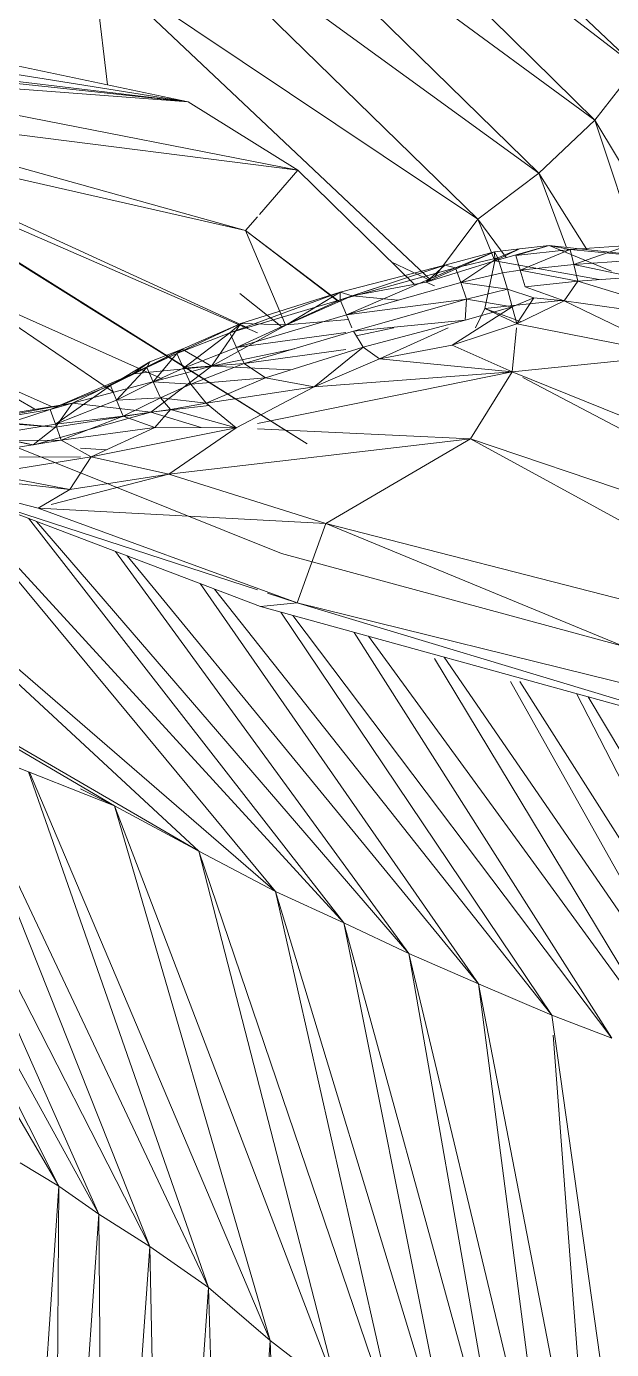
# Model space of a CAD drawing. Header units: millimetres. Extents: x -8591 to 7092, y -1621 to 14390.
# Drawn here: x -4271.7 to -4241.5, y 2687.9 to 2756.1 of the extents above; entities that cross this region are included whole.
import ezdxf

# ---------------------------------------------------------------- set-up
doc = ezdxf.new("R2010")
doc.units = ezdxf.units.MM
doc.layers.add('G-IMPT', color=8, linetype='Continuous', lineweight=9)
doc.layers.add('I-FURN', color=30, linetype='Continuous', lineweight=9)

# ---------------------------------------------------------------- blocks, each defined once
blk = doc.blocks.new('Artificial banana plant 1500mm - Family 4__C1-728657-Begane grond')
at = {"layer": 'G-IMPT'}
for p, q in [((151.122, 117.437), (172.562, 97.128)), ((151.122, 117.437), (172.562, 97.128)), ((172.562, 97.128), (149.822, 114.621)), ((172.562, 97.128), (149.822, 114.621)), ((170.412, 94.384), (149.822, 114.621)), ((170.412, 94.384), (149.822, 114.621)), ((170.412, 94.384), (147.782, 110.976)), ((170.412, 94.384), (147.782, 110.976)), ((167.522, 91.639), (147.782, 110.976)), ((167.522, 91.639), (147.782, 110.976)), ((167.522, 91.639), (145.622, 107.576)), ((167.522, 91.639), (145.622, 107.576)), ((164.382, 89.273), (145.622, 107.576)), ((164.382, 89.273), (145.622, 107.576)), ((145.288, 96.194), (144.522, 102.571)), ((145.288, 96.194), (144.522, 102.571)), ((164.382, 89.273), (144.522, 102.571)), ((164.382, 89.273), (144.522, 102.571)), ((161.974, 86.101), (144.522, 102.571)), ((161.974, 86.101), (144.522, 102.571)), ((114.372, 99.535), (149.442, 95.317)), ((114.372, 99.535), (149.442, 95.317)), ((124.092, 99.364), (149.442, 95.317)), ((124.092, 99.364), (149.442, 95.317)), ((129.692, 99.483), (149.442, 95.317)), ((129.692, 99.483), (149.442, 95.317)), ((123.882, 98.058), (149.442, 95.317)), ((123.882, 98.058), (149.442, 95.317)), ((172.562, 97.128), (170.412, 94.384)), ((172.562, 97.128), (170.412, 94.384)), ((129.232, 96.848), (149.442, 95.317)), ((129.232, 96.848), (149.442, 95.317)), ((129.232, 96.848), (155.102, 91.8)), ((129.232, 96.848), (155.102, 91.8)), ((129.722, 95.001), (155.102, 91.8)), ((129.722, 95.001), (155.102, 91.8)), ((129.722, 95.001), (152.392, 88.683)), ((129.722, 95.001), (152.392, 88.683)), ((149.442, 95.317), (155.102, 91.8)), ((149.442, 95.317), (155.102, 91.8)), ((170.412, 94.384), (167.522, 91.639)), ((170.412, 94.384), (167.522, 91.639)), ((174.719, 87.18), (170.412, 94.384)), ((174.719, 87.18), (170.412, 94.384)), ((172.738, 87.399), (170.412, 94.384)), ((172.738, 87.399), (170.412, 94.384)), ((130.892, 93.579), (152.392, 88.683)), ((130.892, 93.579), (152.392, 88.683)), ((130.892, 93.579), (152.525, 83.671)), ((130.892, 93.579), (152.525, 83.671)), ((131.272, 92.875), (155.582, 77.688)), ((131.469, 92.79), (153.01, 83.404)), ((131.469, 92.79), (153.01, 83.404)), ((155.102, 91.8), (153.12, 89.52)), ((155.102, 91.8), (153.12, 89.52)), ((155.102, 91.8), (161.108, 85.909)), ((155.102, 91.8), (161.108, 85.909)), ((167.522, 91.639), (164.382, 89.273)), ((167.522, 91.639), (164.382, 89.273)), ((170.006, 87.702), (167.522, 91.639)), ((170.006, 87.702), (167.522, 91.639)), ((168.949, 87.818), (167.522, 91.639)), ((168.949, 87.818), (167.522, 91.639)), ((136.672, 89.555), (155.582, 77.688)), ((136.672, 89.555), (155.582, 77.688)), ((153.01, 89.394), (152.392, 88.683)), ((153.01, 89.394), (152.392, 88.683)), ((164.382, 89.273), (162.137, 86.278)), ((164.382, 89.273), (162.137, 86.278)), ((165.843, 87.29), (164.382, 89.273)), ((165.843, 87.29), (164.382, 89.273)), ((165.251, 87.126), (164.382, 89.273)), ((165.251, 87.126), (164.382, 89.273)), ((152.392, 88.683), (157.21, 85.018)), ((152.392, 88.683), (157.21, 85.018)), ((152.392, 88.683), (157.229, 85.026)), ((152.392, 88.683), (157.229, 85.026)), ((152.392, 88.683), (154.465, 83.831)), ((152.392, 88.683), (154.465, 83.831)), ((165.242, 87.592), (161.722, 86.022)), ((165.242, 87.592), (161.722, 86.022)), ((162.682, 86.899), (165.242, 87.592)), ((162.682, 86.899), (165.242, 87.592)), ((163.232, 86.766), (165.242, 87.592)), ((163.232, 86.766), (165.242, 87.592)), ((165.242, 87.592), (166.522, 87.74)), ((165.242, 87.592), (166.522, 87.74)), ((165.412, 87.281), (165.242, 87.592)), ((165.412, 87.281), (165.242, 87.592)), ((165.242, 87.592), (165.262, 87.126)), ((165.242, 87.592), (165.262, 87.126)), ((168.052, 87.918), (165.262, 87.126)), ((168.052, 87.918), (165.262, 87.126)), ((166.522, 87.74), (165.262, 87.126)), ((166.522, 87.74), (165.262, 87.126)), ((165.412, 87.281), (166.522, 87.74)), ((165.412, 87.281), (166.522, 87.74)), ((166.332, 87.406), (168.052, 87.918)), ((166.332, 87.406), (168.052, 87.918)), ((166.332, 87.406), (169.142, 87.707)), ((166.332, 87.406), (169.142, 87.707)), ((166.332, 87.406), (166.562, 86.636)), ((166.332, 87.406), (166.562, 86.636)), ((166.522, 87.74), (168.052, 87.918)), ((166.522, 87.74), (168.052, 87.918)), ((166.562, 86.636), (169.142, 87.707)), ((166.562, 86.636), (169.142, 87.707)), ((168.052, 87.918), (175.912, 87.049)), ((168.052, 87.918), (175.912, 87.049)), ((169.142, 87.707), (168.052, 87.918)), ((169.142, 87.707), (168.052, 87.918)), ((168.052, 87.918), (171.263, 86.597)), ((168.052, 87.918), (171.263, 86.597)), ((169.142, 87.707), (172.132, 87.918)), ((169.142, 87.707), (172.132, 87.918)), ((169.142, 87.707), (175.912, 87.049)), ((169.142, 87.707), (175.912, 87.049)), ((169.142, 87.707), (169.332, 86.933)), ((169.142, 87.707), (169.332, 86.933)), ((169.332, 86.933), (172.132, 87.918)), ((169.332, 86.933), (172.132, 87.918)), ((157.272, 85.512), (162.682, 86.899)), ((157.272, 85.512), (162.682, 86.899)), ((157.282, 85.108), (162.682, 86.899)), ((157.282, 85.108), (162.682, 86.899)), ((157.282, 85.108), (163.232, 86.766)), ((157.282, 85.108), (163.232, 86.766)), ((157.602, 84.334), (163.232, 86.766)), ((157.602, 84.334), (163.232, 86.766)), ((162.682, 86.899), (157.892, 85.317)), ((162.682, 86.899), (157.892, 85.317)), ((159.946, 87.049), (161.964, 86.098)), ((159.946, 87.049), (161.964, 86.098)), ((161.722, 86.022), (165.262, 87.126)), ((161.722, 86.022), (165.262, 87.126)), ((162.682, 86.899), (161.722, 86.022)), ((162.682, 86.899), (161.722, 86.022)), ((163.232, 86.766), (162.682, 86.899)), ((163.232, 86.766), (162.682, 86.899)), ((163.232, 86.766), (165.412, 87.281)), ((163.232, 86.766), (165.412, 87.281)), ((163.232, 86.766), (163.502, 85.999)), ((163.232, 86.766), (163.502, 85.999)), ((163.502, 85.999), (165.412, 87.281)), ((163.502, 85.999), (165.412, 87.281)), ((165.262, 87.126), (164.742, 84.661)), ((165.262, 87.126), (164.742, 84.661)), ((165.262, 87.126), (170.634, 86.157)), ((165.262, 87.126), (170.634, 86.157)), ((165.412, 87.281), (165.652, 86.513)), ((165.412, 87.281), (165.652, 86.513)), ((169.332, 86.933), (166.562, 86.636)), ((166.562, 86.636), (169.332, 86.933)), ((172.272, 87.141), (169.332, 86.933)), ((169.332, 86.933), (172.272, 87.141)), ((172.422, 86.286), (169.332, 86.933)), ((172.422, 86.286), (169.332, 86.933)), ((169.332, 86.933), (169.542, 86.078)), ((169.332, 86.933), (169.542, 86.078)), ((163.502, 85.999), (157.602, 84.334)), ((157.602, 84.334), (163.502, 85.999)), ((157.892, 85.317), (161.722, 86.022)), ((157.892, 85.317), (161.722, 86.022)), ((161.722, 86.022), (162.137, 85.835)), ((161.722, 86.022), (162.137, 85.835)), ((165.652, 86.513), (163.502, 85.999)), ((163.502, 85.999), (165.652, 86.513)), ((165.912, 85.663), (163.502, 85.999)), ((165.912, 85.663), (163.502, 85.999)), ((163.502, 85.999), (163.802, 85.153)), ((163.502, 85.999), (163.802, 85.153)), ((166.562, 86.636), (165.652, 86.513)), ((165.652, 86.513), (166.562, 86.636)), ((165.652, 86.513), (165.912, 85.663)), ((165.652, 86.513), (165.912, 85.663)), ((169.542, 86.078), (166.562, 86.636)), ((169.542, 86.078), (166.562, 86.636)), ((166.562, 86.636), (166.812, 85.784)), ((166.562, 86.636), (166.812, 85.784)), ((169.542, 86.078), (166.812, 85.784)), ((169.542, 86.078), (166.812, 85.784)), ((169.542, 86.078), (168.822, 85.065)), ((169.542, 86.078), (168.822, 85.065)), ((172.422, 86.286), (169.542, 86.078)), ((172.422, 86.286), (169.542, 86.078)), ((169.542, 86.078), (176.382, 83.991)), ((169.542, 86.078), (176.382, 83.991)), ((137.892, 85.604), (148.13, 81.023)), ((137.892, 85.604), (148.13, 81.023)), ((137.892, 85.604), (145.59, 80.348)), ((137.892, 85.604), (145.59, 80.348)), ((151.592, 83.418), (157.272, 85.512)), ((151.592, 83.418), (157.272, 85.512)), ((152.112, 85.433), (154.287, 83.707)), ((152.152, 83.887), (157.272, 85.512)), ((152.152, 83.887), (157.272, 85.512)), ((157.272, 85.512), (154.512, 83.831)), ((157.272, 85.512), (154.512, 83.831)), ((154.512, 83.831), (157.892, 85.317)), ((154.512, 83.831), (157.892, 85.317)), ((157.282, 85.108), (157.272, 85.512)), ((157.282, 85.108), (157.272, 85.512)), ((157.272, 85.512), (157.892, 85.317)), ((157.272, 85.512), (157.892, 85.317)), ((157.892, 85.317), (160.277, 85.089)), ((157.892, 85.317), (160.277, 85.089)), ((165.912, 85.663), (163.802, 85.153)), ((165.912, 85.663), (163.802, 85.153)), ((165.912, 85.663), (167.272, 85.213)), ((165.912, 85.663), (167.272, 85.213)), ((165.912, 85.663), (166.152, 84.751)), ((165.912, 85.663), (166.152, 84.751)), ((166.812, 85.784), (168.822, 85.065)), ((166.812, 85.784), (168.822, 85.065)), ((143.884, 84.996), (149.614, 81.417)), ((151.592, 83.418), (157.282, 85.108)), ((151.592, 83.418), (157.282, 85.108)), ((151.942, 82.659), (157.282, 85.108)), ((151.942, 82.659), (157.282, 85.108)), ((157.282, 85.108), (157.602, 84.334)), ((157.282, 85.108), (157.602, 84.334)), ((163.802, 85.153), (157.602, 84.334)), ((163.802, 85.153), (157.602, 84.334)), ((163.802, 85.153), (157.962, 83.49)), ((163.802, 85.153), (157.962, 83.49)), ((166.152, 84.751), (163.052, 82.769)), ((166.152, 84.751), (163.052, 82.769)), ((163.802, 85.153), (163.722, 84.064)), ((163.802, 85.153), (163.722, 84.064)), ((166.152, 84.751), (163.722, 84.064)), ((166.152, 84.751), (163.722, 84.064)), ((163.802, 85.153), (166.152, 84.751)), ((163.802, 85.153), (166.152, 84.751)), ((164.254, 83.671), (164.742, 84.661)), ((164.254, 83.671), (164.742, 84.661)), ((168.822, 85.096), (164.742, 84.661)), ((168.822, 85.096), (164.742, 84.661)), ((164.742, 84.661), (166.626, 83.984)), ((164.742, 84.661), (166.626, 83.984)), ((164.742, 84.661), (166.392, 83.89)), ((164.742, 84.661), (166.392, 83.89)), ((167.272, 85.213), (166.152, 84.751)), ((167.272, 85.213), (166.152, 84.751)), ((166.152, 84.751), (166.392, 83.868)), ((166.152, 84.751), (166.392, 83.868)), ((167.272, 85.213), (166.392, 83.868)), ((167.272, 85.213), (166.392, 83.868)), ((168.822, 85.065), (166.392, 83.868)), ((168.822, 85.065), (166.392, 83.868)), ((168.822, 85.065), (167.272, 85.213)), ((168.822, 85.065), (167.272, 85.213)), ((176.382, 83.991), (168.822, 85.065)), ((176.382, 83.991), (168.822, 85.065)), ((168.822, 85.065), (174.642, 82.253)), ((168.822, 85.065), (174.642, 82.253)), ((157.602, 84.334), (151.942, 82.659)), ((151.942, 82.659), (157.602, 84.334)), ((154.512, 83.831), (157.706, 84.091)), ((154.512, 83.831), (157.706, 84.091)), ((157.602, 84.334), (157.885, 83.671)), ((157.602, 84.334), (157.885, 83.671)), ((157.962, 83.49), (163.722, 84.064)), ((157.962, 83.49), (163.722, 84.064)), ((163.722, 84.064), (158.472, 82.668)), ((163.722, 84.064), (158.472, 82.668)), ((148.862, 82.348), (152.152, 83.887)), ((148.862, 82.348), (152.152, 83.887)), ((148.862, 82.348), (151.592, 83.418)), ((148.862, 82.348), (151.592, 83.418)), ((149.132, 82.563), (152.152, 83.887)), ((149.132, 82.563), (152.152, 83.887)), ((149.202, 81.594), (151.592, 83.418)), ((149.202, 81.594), (151.592, 83.418)), ((152.152, 83.887), (150.642, 81.69)), ((152.152, 83.887), (150.642, 81.69)), ((150.642, 81.69), (154.512, 83.831)), ((150.642, 81.69), (154.512, 83.831)), ((151.592, 83.418), (152.152, 83.887)), ((151.592, 83.418), (152.152, 83.887)), ((151.592, 83.418), (151.942, 82.659)), ((151.592, 83.418), (151.942, 82.659)), ((157.574, 83.436), (151.942, 82.659)), ((157.574, 83.436), (151.942, 82.659)), ((152.152, 83.887), (154.512, 83.831)), ((152.152, 83.887), (154.512, 83.831)), ((157.962, 83.49), (152.322, 81.823)), ((157.962, 83.49), (152.322, 81.823)), ((157.962, 83.49), (158.472, 82.668)), ((157.962, 83.49), (158.472, 82.668)), ((158.103, 83.262), (160.043, 83.671)), ((158.103, 83.262), (160.043, 83.671)), ((162.852, 83.671), (159.302, 82.067)), ((162.852, 83.671), (159.302, 82.067)), ((166.392, 83.868), (163.052, 82.769)), ((166.392, 83.868), (163.052, 82.769)), ((166.373, 83.671), (166.152, 81.4)), ((166.373, 83.671), (166.152, 81.4)), ((174.642, 82.253), (166.392, 83.868)), ((174.642, 82.253), (166.392, 83.868)), ((146.582, 81.3), (149.132, 82.563)), ((146.582, 81.3), (149.132, 82.563)), ((147.312, 81.631), (149.132, 82.563)), ((147.312, 81.631), (149.132, 82.563)), ((147.462, 81.908), (149.132, 82.563)), ((147.462, 81.908), (149.132, 82.563)), ((148.862, 82.348), (149.132, 82.563)), ((148.862, 82.348), (149.132, 82.563)), ((149.132, 82.563), (150.642, 81.69)), ((149.132, 82.563), (150.642, 81.69)), ((151.942, 82.659), (149.202, 81.594)), ((149.202, 81.594), (151.942, 82.659)), ((150.642, 81.69), (154.923, 82.592)), ((150.642, 81.69), (154.923, 82.592)), ((151.942, 82.659), (152.322, 81.823)), ((151.942, 82.659), (152.322, 81.823)), ((158.472, 82.668), (153.422, 81.093)), ((158.472, 82.668), (153.422, 81.093)), ((158.472, 82.668), (155.942, 80.63)), ((158.472, 82.668), (155.942, 80.63)), ((158.472, 82.668), (159.302, 82.067)), ((158.472, 82.668), (159.302, 82.067)), ((163.052, 82.769), (159.302, 82.067)), ((163.052, 82.769), (159.302, 82.067)), ((163.052, 82.769), (166.152, 81.4)), ((163.052, 82.769), (166.152, 81.4)), ((145.442, 80.691), (147.462, 81.908)), ((145.442, 80.691), (147.462, 81.908)), ((146.582, 81.3), (147.462, 81.908)), ((146.582, 81.3), (147.462, 81.908)), ((147.312, 81.631), (148.862, 82.348)), ((147.312, 81.631), (148.862, 82.348)), ((147.312, 81.631), (147.462, 81.908)), ((147.312, 81.631), (147.462, 81.908)), ((147.642, 80.88), (148.862, 82.348)), ((147.642, 80.88), (148.862, 82.348)), ((148.862, 82.348), (149.202, 81.594)), ((148.862, 82.348), (149.202, 81.594)), ((152.322, 81.823), (157.574, 82.545)), ((152.322, 81.823), (157.574, 82.545)), ((159.302, 82.067), (155.942, 80.63)), ((159.302, 82.067), (155.942, 80.63)), ((159.302, 82.067), (166.152, 81.4)), ((159.302, 82.067), (166.152, 81.4)), ((174.642, 82.253), (166.152, 81.4)), ((174.642, 82.253), (166.152, 81.4)), ((137.832, 81.634), (142.387, 79.608)), ((137.832, 81.634), (142.387, 79.608)), ((137.832, 81.634), (141.536, 79.467)), ((137.832, 81.634), (141.536, 79.467)), ((142.322, 79.455), (146.582, 81.3)), ((142.322, 79.455), (146.582, 81.3)), ((143.482, 79.789), (150.642, 81.69)), ((143.482, 79.789), (150.642, 81.69)), ((143.482, 79.789), (146.582, 81.3)), ((143.482, 79.789), (146.582, 81.3)), ((145.442, 80.691), (147.312, 81.631)), ((145.442, 80.691), (147.312, 81.631)), ((145.442, 80.691), (146.582, 81.3)), ((145.442, 80.691), (146.582, 81.3)), ((145.752, 79.94), (147.312, 81.631)), ((145.752, 79.94), (147.312, 81.631)), ((146.582, 81.3), (150.642, 81.69)), ((146.582, 81.3), (150.642, 81.69)), ((147.312, 81.631), (147.642, 80.88)), ((147.312, 81.631), (147.642, 80.88)), ((147.522, 79.313), (150.642, 81.69)), ((147.522, 79.313), (150.642, 81.69)), ((149.202, 81.594), (147.642, 80.88)), ((147.642, 80.88), (149.202, 81.594)), ((152.322, 81.823), (149.202, 81.594)), ((152.322, 81.823), (149.202, 81.594)), ((149.202, 81.594), (149.572, 80.765)), ((149.202, 81.594), (149.572, 80.765)), ((152.322, 81.823), (149.572, 80.765)), ((152.322, 81.823), (149.572, 80.765)), ((150.642, 81.69), (154.742, 81.504)), ((150.642, 81.69), (154.742, 81.504)), ((152.322, 81.823), (153.422, 81.093)), ((152.322, 81.823), (153.422, 81.093)), ((153.01, 78.733), (166.152, 81.4)), ((153.01, 78.733), (166.152, 81.4)), ((155.942, 80.63), (166.152, 81.4)), ((155.942, 80.63), (166.152, 81.4)), ((166.152, 81.4), (163.992, 77.944)), ((166.152, 81.4), (163.992, 77.944)), ((191.573, 71.126), (166.152, 81.4)), ((191.573, 71.126), (166.152, 81.4)), ((142.322, 79.455), (145.442, 80.691)), ((142.322, 79.455), (145.442, 80.691)), ((142.592, 78.703), (145.442, 80.691)), ((142.592, 78.703), (145.442, 80.691)), ((145.442, 80.691), (145.752, 79.94)), ((145.442, 80.691), (145.752, 79.94)), ((147.642, 80.88), (145.752, 79.94)), ((145.752, 79.94), (147.642, 80.88)), ((149.572, 80.765), (147.642, 80.88)), ((149.572, 80.765), (147.642, 80.88)), ((147.642, 80.88), (148.012, 80.054)), ((147.642, 80.88), (148.012, 80.054)), ((149.572, 80.765), (148.012, 80.054)), ((149.572, 80.765), (148.012, 80.054)), ((149.572, 80.765), (153.422, 81.093)), ((149.572, 80.765), (153.422, 81.093)), ((149.572, 80.765), (150.362, 79.791)), ((149.572, 80.765), (150.362, 79.791)), ((153.422, 81.093), (150.362, 79.791)), ((153.422, 81.093), (150.362, 79.791)), ((150.362, 79.791), (155.942, 80.63)), ((150.362, 79.791), (155.942, 80.63)), ((155.942, 80.63), (151.922, 78.512)), ((155.942, 80.63), (151.922, 78.512)), ((153.422, 81.093), (155.942, 80.63)), ((153.422, 81.093), (155.942, 80.63)), ((166.7, 81.112), (188.462, 69.663)), ((166.7, 81.112), (188.462, 69.663)), ((145.752, 79.94), (142.592, 78.703)), ((142.592, 78.703), (145.752, 79.94)), ((148.012, 80.054), (145.752, 79.94)), ((148.012, 80.054), (145.752, 79.94)), ((145.752, 79.94), (146.092, 79.116)), ((145.752, 79.94), (146.092, 79.116)), ((148.012, 80.054), (146.092, 79.116)), ((148.012, 80.054), (146.092, 79.116)), ((148.012, 80.054), (150.362, 79.791)), ((148.012, 80.054), (150.362, 79.791)), ((148.012, 80.054), (148.532, 79.452)), ((148.012, 80.054), (148.532, 79.452)), ((133.482, 79.221), (141.41, 77.634)), ((133.482, 79.221), (141.41, 77.634)), ((133.482, 79.221), (142.602, 78.543)), ((133.482, 79.221), (142.602, 78.543)), ((137.072, 78.587), (143.482, 79.789)), ((137.072, 78.587), (143.482, 79.789)), ((137.072, 78.587), (142.322, 79.455)), ((137.072, 78.587), (142.322, 79.455)), ((137.282, 77.825), (142.322, 79.455)), ((137.282, 77.825), (142.322, 79.455)), ((138.322, 78.936), (143.482, 79.789)), ((138.322, 78.936), (143.482, 79.789)), ((141.546, 77.656), (147.522, 79.313)), ((141.546, 77.656), (147.522, 79.313)), ((142.322, 79.455), (143.482, 79.789)), ((142.322, 79.455), (143.482, 79.789)), ((142.322, 79.455), (142.592, 78.703)), ((142.322, 79.455), (142.592, 78.703)), ((143.482, 79.789), (142.602, 78.543)), ((143.482, 79.789), (142.602, 78.543)), ((142.602, 78.543), (147.522, 79.313)), ((142.602, 78.543), (147.522, 79.313)), ((143.482, 79.789), (147.522, 79.313)), ((143.482, 79.789), (147.522, 79.313)), ((146.092, 79.116), (148.532, 79.452)), ((146.092, 79.116), (148.532, 79.452)), ((147.522, 79.313), (150.517, 79.664)), ((147.522, 79.313), (150.517, 79.664)), ((147.522, 79.313), (150.108, 78.523)), ((147.522, 79.313), (150.108, 78.523)), ((148.532, 79.452), (147.722, 78.536)), ((148.532, 79.452), (147.722, 78.536)), ((150.362, 79.791), (148.532, 79.452)), ((150.362, 79.791), (148.532, 79.452)), ((148.532, 79.452), (151.922, 78.512)), ((148.532, 79.452), (151.922, 78.512)), ((150.362, 79.791), (151.922, 78.512)), ((150.362, 79.791), (151.922, 78.512)), ((142.592, 78.703), (137.282, 77.825)), ((137.282, 77.825), (142.592, 78.703)), ((138.322, 78.936), (142.602, 78.543)), ((138.322, 78.936), (142.602, 78.543)), ((141.442, 77.628), (142.602, 78.543)), ((141.442, 77.628), (142.602, 78.543)), ((146.092, 79.116), (142.592, 78.703)), ((146.092, 79.116), (142.592, 78.703)), ((142.592, 78.703), (142.892, 77.877)), ((142.592, 78.703), (142.892, 77.877)), ((146.092, 79.116), (142.892, 77.877)), ((146.092, 79.116), (142.892, 77.877)), ((142.892, 77.877), (147.722, 78.536)), ((142.892, 77.877), (147.722, 78.536)), ((147.722, 78.536), (144.442, 77.019)), ((147.722, 78.536), (144.442, 77.019)), ((144.442, 77.019), (151.922, 78.512)), ((144.442, 77.019), (151.922, 78.512)), ((146.092, 79.116), (147.722, 78.536)), ((146.092, 79.116), (147.722, 78.536)), ((147.722, 78.536), (151.922, 78.512)), ((147.722, 78.536), (151.922, 78.512)), ((151.922, 78.512), (148.442, 76.124)), ((151.922, 78.512), (148.442, 76.124)), ((153.01, 78.461), (163.992, 77.944)), ((153.01, 78.461), (163.992, 77.944)), ((142.892, 77.877), (137.282, 77.825)), ((142.892, 77.877), (137.282, 77.825)), ((142.892, 77.877), (137.512, 76.993)), ((142.892, 77.877), (137.512, 76.993)), ((139.052, 78.129), (141.442, 77.628)), ((139.052, 78.129), (141.442, 77.628)), ((139.052, 78.129), (154.252, 72.026)), ((139.052, 78.129), (154.252, 72.026)), ((142.892, 77.877), (144.442, 77.019)), ((142.892, 77.877), (144.442, 77.019)), ((148.442, 76.124), (163.992, 77.944)), ((148.442, 76.124), (163.992, 77.944)), ((163.992, 77.944), (156.532, 73.579)), ((163.992, 77.944), (156.532, 73.579)), ((163.992, 77.944), (188.462, 69.663)), ((163.992, 77.944), (188.462, 69.663)), ((163.992, 77.944), (185.734, 66.087)), ((163.992, 77.944), (185.734, 66.087)), ((143.884, 77.467), (145.22, 77.378)), ((143.884, 77.467), (145.22, 77.378)), ((128.292, 76.777), (153.942, 54.61)), ((128.292, 76.777), (153.942, 54.61)), ((128.292, 76.777), (149.992, 56.69)), ((128.292, 76.777), (149.992, 56.69)), ((137.512, 76.993), (143.884, 77.016)), ((137.512, 76.993), (143.884, 77.016)), ((144.442, 77.019), (139.062, 76.147)), ((144.442, 77.019), (139.062, 76.147)), ((144.442, 77.019), (143.332, 75.327)), ((144.442, 77.019), (143.332, 75.327)), ((144.442, 77.019), (148.442, 76.124)), ((144.442, 77.019), (148.442, 76.124)), ((134.757, 76.308), (143.332, 75.327)), ((134.757, 76.308), (143.332, 75.327)), ((134.757, 76.168), (141.702, 74.378)), ((134.757, 76.168), (141.702, 74.378)), ((139.321, 76.098), (143.332, 75.327)), ((139.321, 76.098), (143.332, 75.327)), ((148.442, 76.124), (142.374, 74.553)), ((148.442, 76.124), (142.374, 74.553)), ((148.442, 76.124), (143.332, 75.327)), ((148.442, 76.124), (143.332, 75.327)), ((148.442, 76.124), (156.532, 73.579)), ((148.442, 76.124), (156.532, 73.579)), ((143.332, 75.327), (141.702, 74.378)), ((143.332, 75.327), (141.702, 74.378)), ((137.406, 74.553), (153.942, 54.61)), ((137.406, 74.553), (153.942, 54.61)), ((137.697, 74.553), (157.462, 52.992)), ((137.697, 74.553), (157.462, 52.992)), ((138.482, 74.883), (153.172, 69.297)), ((138.482, 74.883), (153.172, 69.297)), ((138.482, 74.883), (153.01, 70.162)), ((138.482, 74.883), (153.01, 70.162)), ((141.702, 74.378), (156.532, 73.579)), ((141.702, 74.378), (156.532, 73.579)), ((141.702, 74.378), (155.062, 69.495)), ((141.702, 74.378), (155.062, 69.495)), ((119.822, 74.187), (149.992, 56.69)), ((119.822, 74.187), (149.992, 56.69)), ((119.822, 74.187), (145.642, 59.02)), ((119.822, 74.187), (145.642, 59.02)), ((141.203, 73.848), (157.462, 52.992)), ((141.203, 73.848), (157.462, 52.992)), ((141.623, 73.688), (160.822, 51.414)), ((141.623, 73.688), (160.822, 51.414)), ((156.532, 73.579), (155.062, 69.495)), ((156.532, 73.579), (155.062, 69.495)), ((156.532, 73.579), (185.734, 66.087)), ((156.532, 73.579), (185.734, 66.087)), ((156.532, 73.579), (183.451, 62.481)), ((156.532, 73.579), (183.451, 62.481)), ((112.152, 72.262), (145.642, 59.02)), ((112.152, 72.262), (145.642, 59.02)), ((145.692, 72.141), (160.822, 51.414)), ((145.692, 72.141), (160.822, 51.414)), ((146.288, 71.914), (164.412, 49.841)), ((146.288, 71.914), (164.412, 49.841)), ((154.252, 72.026), (183.032, 64.22)), ((154.252, 72.026), (183.032, 64.22)), ((150.066, 70.478), (164.412, 49.841)), ((150.066, 70.478), (164.412, 49.841)), ((150.807, 70.196), (168.192, 48.221)), ((150.807, 70.196), (168.192, 48.221)), ((153.53, 69.993), (155.062, 69.495)), ((153.53, 69.993), (155.062, 69.495)), ((155.062, 69.495), (153.172, 69.297)), ((155.062, 69.495), (153.172, 69.297)), ((153.172, 69.297), (182.352, 61.256)), ((153.172, 69.297), (182.352, 61.256)), ((154.216, 69.009), (168.192, 48.221)), ((154.216, 69.009), (168.192, 48.221)), ((155.062, 69.495), (183.451, 62.481)), ((155.062, 69.495), (183.451, 62.481)), ((155.062, 69.495), (182.352, 61.256)), ((155.062, 69.495), (182.352, 61.256)), ((154.846, 68.835), (171.282, 47.046)), ((154.846, 68.835), (171.282, 47.046)), ((158.006, 67.965), (171.282, 47.046)), ((158.006, 67.965), (171.282, 47.046)), ((158.742, 67.762), (174.492, 46.149)), ((158.742, 67.762), (174.492, 46.149)), ((162.137, 66.624), (174.492, 46.149)), ((162.137, 66.624), (174.492, 46.149)), ((162.641, 66.688), (177.452, 45.121)), ((162.641, 66.688), (177.452, 45.121)), ((127.504, 65.434), (142.772, 39.404)), ((127.504, 65.434), (142.772, 39.404)), ((129.863, 65.025), (142.772, 39.404)), ((129.863, 65.025), (142.772, 39.404)), ((129.927, 65.003), (144.842, 37.968)), ((129.927, 65.003), (144.842, 37.968)), ((166.057, 65.434), (177.452, 45.121)), ((166.057, 65.434), (177.452, 45.121)), ((166.543, 65.434), (180.172, 43.967)), ((166.543, 65.434), (180.172, 43.967)), ((169.469, 64.806), (180.172, 43.967)), ((169.469, 64.806), (180.172, 43.967)), ((170.065, 64.642), (183.006, 42.944)), ((170.065, 64.642), (183.006, 42.944)), ((133.296, 63.893), (144.842, 37.968)), ((133.296, 63.893), (144.842, 37.968)), ((133.39, 63.862), (147.462, 36.298)), ((133.39, 63.862), (147.462, 36.298)), ((137.077, 62.406), (147.462, 36.298)), ((137.077, 62.406), (147.462, 36.298)), ((137.179, 62.366), (150.482, 34.175)), ((137.179, 62.366), (150.482, 34.175)), ((141.204, 60.774), (150.482, 34.175)), ((141.204, 60.774), (150.482, 34.175)), ((141.256, 60.754), (153.662, 31.442)), ((141.256, 60.754), (153.662, 31.442)), ((145.642, 59.02), (143.884, 59.904)), ((145.642, 59.02), (143.884, 59.904)), ((149.992, 56.69), (145.642, 59.02)), ((149.992, 56.69), (145.642, 59.02)), ((145.642, 59.02), (157.192, 28.733)), ((145.642, 59.02), (157.192, 28.733)), ((145.642, 59.02), (153.662, 31.442)), ((145.642, 59.02), (153.662, 31.442)), ((153.942, 54.61), (149.992, 56.69)), ((153.942, 54.61), (149.992, 56.69)), ((149.992, 56.69), (160.392, 26.06)), ((149.992, 56.69), (160.392, 26.06)), ((149.992, 56.69), (157.192, 28.733)), ((149.992, 56.69), (157.192, 28.733)), ((157.462, 52.992), (153.942, 54.61)), ((157.462, 52.992), (153.942, 54.61)), ((153.942, 54.61), (163.312, 23.759)), ((153.942, 54.61), (163.312, 23.759)), ((153.942, 54.61), (160.392, 26.06)), ((153.942, 54.61), (160.392, 26.06)), ((160.822, 51.414), (157.462, 52.992)), ((160.822, 51.414), (157.462, 52.992)), ((157.462, 52.992), (165.972, 22.005)), ((157.462, 52.992), (165.972, 22.005)), ((157.462, 52.992), (163.312, 23.759)), ((157.462, 52.992), (163.312, 23.759)), ((164.412, 49.841), (160.822, 51.414)), ((164.412, 49.841), (160.822, 51.414)), ((160.822, 51.414), (168.262, 20.37)), ((160.822, 51.414), (168.262, 20.37)), ((160.822, 51.414), (165.972, 22.005)), ((160.822, 51.414), (165.972, 22.005)), ((168.192, 48.221), (164.412, 49.841)), ((168.192, 48.221), (164.412, 49.841)), ((164.412, 49.841), (170.402, 18.849)), ((164.412, 49.841), (170.402, 18.849)), ((164.412, 49.841), (168.262, 20.37)), ((164.412, 49.841), (168.262, 20.37)), ((171.282, 47.046), (168.192, 48.221)), ((171.282, 47.046), (168.192, 48.221)), ((168.192, 48.221), (172.542, 17.366)), ((168.192, 48.221), (172.542, 17.366)), ((168.269, 47.197), (170.402, 18.849)), ((168.269, 47.197), (170.402, 18.849)), ((142.772, 39.404), (140.772, 40.605)), ((142.772, 39.404), (140.772, 40.605)), ((142.772, 39.404), (140.452, 5.58)), ((142.772, 39.404), (140.452, 5.58)), ((142.772, 39.404), (142.502, 4.578)), ((142.772, 39.404), (142.502, 4.578)), ((144.842, 37.968), (142.772, 39.404)), ((144.842, 37.968), (142.772, 39.404)), ((144.842, 37.968), (142.502, 4.578)), ((144.842, 37.968), (142.502, 4.578)), ((147.462, 36.298), (144.842, 37.968)), ((147.462, 36.298), (144.842, 37.968)), ((144.842, 37.968), (145.112, 3.28)), ((144.842, 37.968), (145.112, 3.28)), ((147.462, 36.298), (145.112, 3.28)), ((147.462, 36.298), (145.112, 3.28)), ((150.482, 34.175), (147.462, 36.298)), ((150.482, 34.175), (147.462, 36.298)), ((147.462, 36.298), (148.202, 1.623)), ((147.462, 36.298), (148.202, 1.623)), ((150.482, 34.175), (148.202, 1.623)), ((150.482, 34.175), (148.202, 1.623)), ((153.662, 31.442), (150.482, 34.175)), ((153.662, 31.442), (150.482, 34.175)), ((150.482, 34.175), (151.542, -0.324)), ((150.482, 34.175), (151.542, -0.324)), ((153.662, 31.442), (151.542, -0.324)), ((153.662, 31.442), (151.542, -0.324)), ((157.192, 28.733), (153.662, 31.442)), ((157.192, 28.733), (153.662, 31.442)), ((153.662, 31.442), (154.862, -2.539)), ((153.662, 31.442), (154.862, -2.539))]:
    blk.add_line(p, q, dxfattribs=at)
blk = doc.blocks.new('Artificial banana plant 1500mm - Family 4__C2-728658-Begane grond')
blk.add_blockref('Artificial banana plant 1500mm - Family 4__C1-728657-Begane grond', (0, 0))
blk = doc.blocks.new('Artificial banana plant 1500mm - Family 4-728656-Begane grond')
blk.add_blockref('Artificial banana plant 1500mm - Family 4__C2-728658-Begane grond', (0, 0))
blk = doc.blocks.new('Artificial banana plant 1500mm - Ny märkning-728662-Begane grond')
blk.add_blockref('Artificial banana plant 1500mm - Family 4-728656-Begane grond', (0, 0))

msp = doc.modelspace()

# ---------------------------------------------------------------- block references
at = {"layer": 'I-FURN'}
msp.add_blockref('Artificial banana plant 1500mm - Ny märkning-728662-Begane grond', (-4412.758, 2656.875), dxfattribs=at)

doc.saveas('drawing.dxf')
